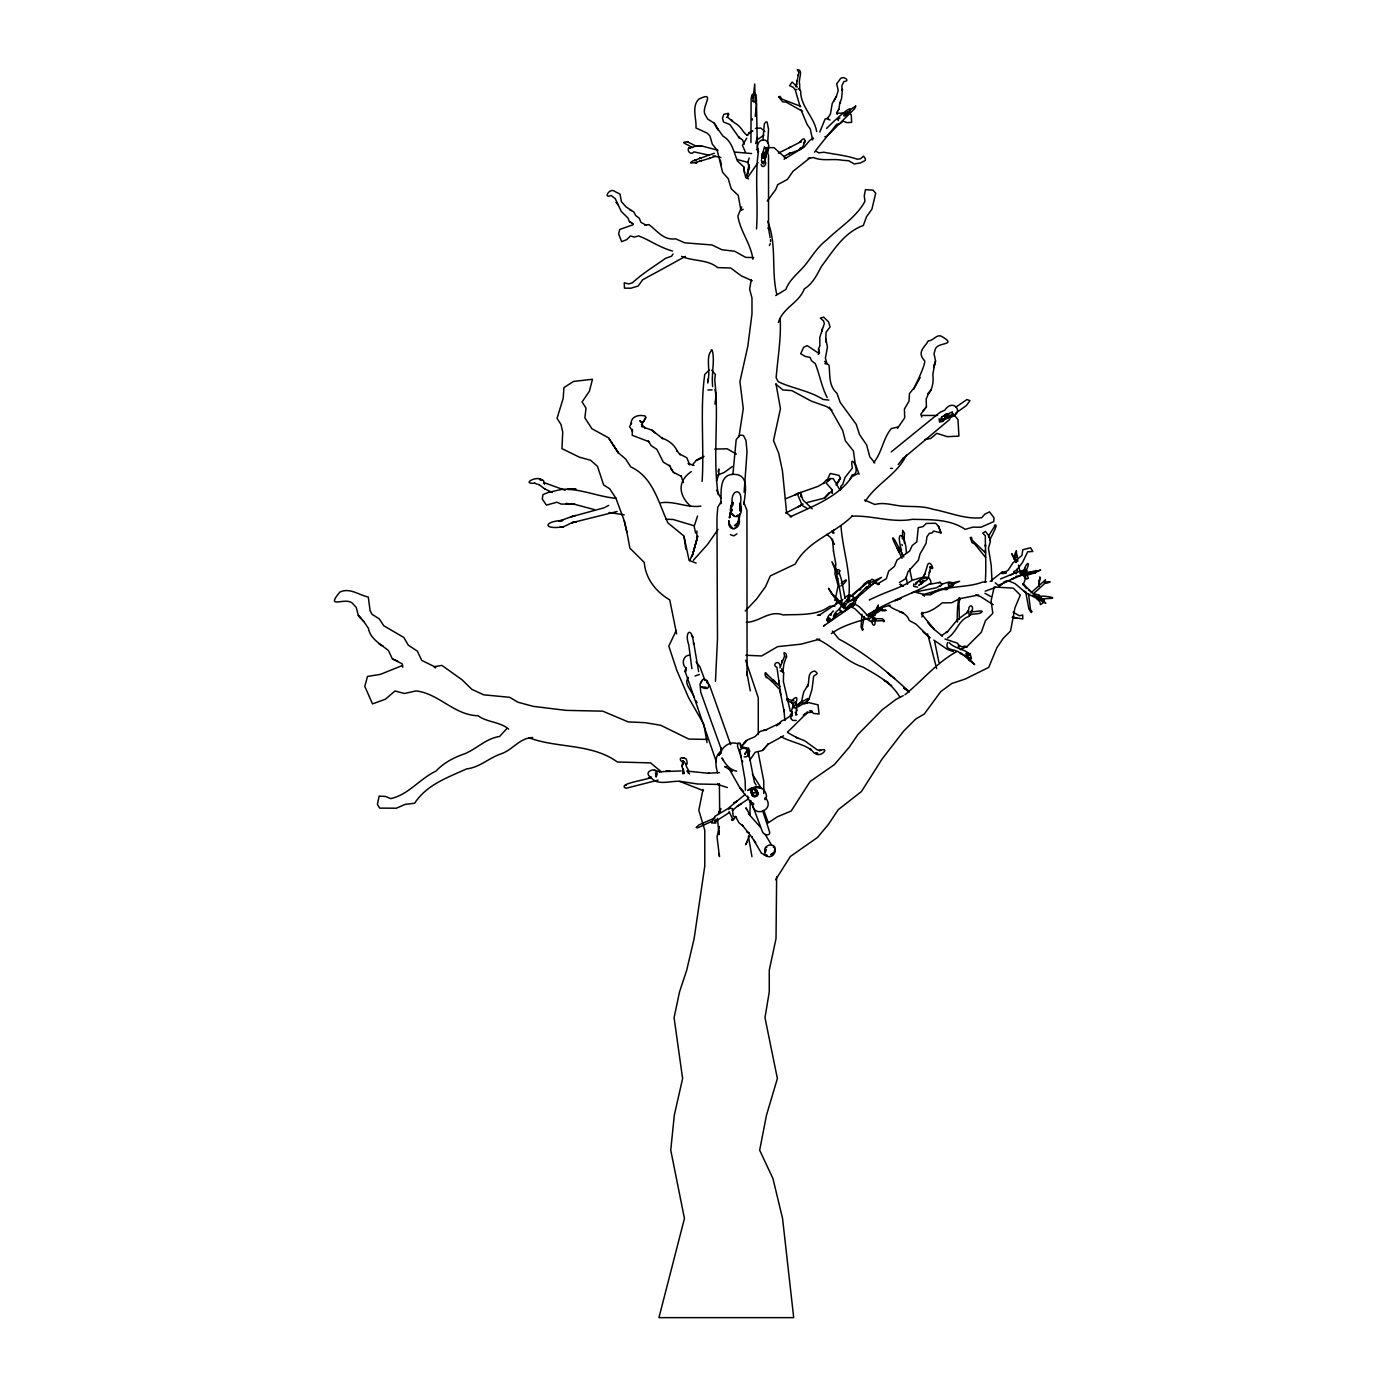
<?xml version="1.0" encoding="UTF-8"?>
<svg xmlns="http://www.w3.org/2000/svg" width="1387" height="1387" viewBox="0 0 1387 1387"><rect width="100%" height="100%" fill="white"/><g stroke="black" fill="none" stroke-linecap="round" stroke-linejoin="round"><path stroke-width="1.5" d="M907.531 584.152L906.058 577.044M1040.614 570.213L1035.361 571.704L1040.493 570.04M685.542 763.526C688.472 767.462 686.704 757.423 685.282 758.516C675.989 755.083 682.335 764.844 683.41 760.943M1028.478 593.619L1030.524 609.639L1032.049 611.615L1031.165 612.569L1028.842 608.91L1025.617 591.486M682.976 761.29L682.04 766.682L683.6 770.773L683.219 769.144L682.803 771.744L684.328 773.599L683.93 771.9M750.298 801.981L749.83 814.949M780.153 318.299C781.349 338.376 777.708 357.898 776.148 377.732L778.228 381.72C792.445 388.516 809.54 390.701 823.184 399.491L828.889 400.08M780.24 670.805L782.771 671.984L783.603 666.471C783.222 662.362 789.792 653.502 784.002 652.705L784.522 656.259L779.91 667.945M856.733 597.398L854.652 600.242L854.045 599.444M776.633 876.74L776.026 938.566L769.265 970.224L769.265 991.878L764.983 1017.711L777.379 1078.531L766.491 1115.183L759.66 1150.187L772.94 1178.517L782.563 1218.497L793.693 1317.65L658.946 1317.65L684.45 1218.497L670.753 1150.187L674.307 1115.183L682.612 1078.531L674.082 1017.711L679.526 991.878L686.704 970.224L694.141 938.566L704.787 866.077L704.787 830.241L698.823 810.251L703.001 789.428M796.571 710.924L796.606 709.832L795.895 715.137L795.635 712.797M833.327 610.887C833.812 610.696 832.009 612.17 830.501 614.545L831.316 613.505C826.929 614.805 825.369 624.791 830.05 620.596M1015.856 562.394C1013.203 552.511 1016.082 547.744 1017.815 561.354M847.682 112.26C846.07 115.433 847.44 110.717 848.809 112.746C843.088 112.971 849.988 113.994 846.018 113.04C843.608 115.867 848.359 115.138 846.816 112.486C843.851 115.606 849.295 113.37 847.89 113.526C845.966 116.109 845.446 111.497 847.977 112.347M902.4 538.919L902.677 530.319L904.515 533.232L904.081 537.792M1043.822 601.299C1034.286 594.746 1047.029 603.657 1043.371 599.288C1042.643 599.756 1043.648 598.803 1043.77 599.253M745.408 790.174L745.131 780.361L739.774 749.621L744.767 747.402L746.379 747.922L747.09 750.159L747.09 748.339L748.425 747.922L749.812 751.425L747.94 752.742M838.91 602.201L840.193 601.351L835.685 604.368C839.985 595.959 831.975 600.866 835.789 600.415M969.842 653.468C966.254 654.075 970.727 654.092 968.976 654.993M727.724 116.248L728.331 113.283L723.737 114.41L722.506 118.12L723.529 122.021L729.822 124.518L739.41 138.093L738.595 136.776M1016.012 556.846L1016.324 550.656L1016.792 556.828M642.961 422.359L645.753 417.608L645.354 416.135C639.39 414.245 630.756 416.221 631.12 423.798L631.588 422.862L629.629 426.572L632.472 431.305L632.299 429.311L632.247 435.31L648.821 441.655L648.284 440.945L651.144 445.643L656.849 449.371L663.333 462.131L669.904 466.084L669.314 465.269L673.319 472.239L681.52 476.452L680.913 475.602L683.427 482.537M949.436 415.129C947.321 423.018 940.871 413.291 948.621 413.933M753.176 97.87L753.297 96.917L752.864 100.783M957.498 622.069C956.857 615.603 957.463 605.72 958.746 598.404M707.821 381.13L708.133 378.963L707.803 383.107M958.001 608.512L958.036 607.523M958.937 602.183L960.22 598.595L959.249 597.624M847.7 113.491L847.18 112.555L847.786 113.335M869.025 619.122L868.331 616.678L873.515 613.609L875.214 615.221L873.845 613.869L873.966 611.026M958.954 602.114L959.319 619.001M948.881 415.649L947.945 417.747L952.123 414.037L952.453 411.87L945.327 415.008L945.102 417.522M1000.512 578.951L1017.573 571.929L1017.018 569.19M870.637 613.765L875.266 611.06L878.179 605.235M764.532 157.546L762.157 155.777L764.428 146.831L765.901 148.808L765.572 157.615L763.283 158.274L762.087 155.396L763.578 157.875L765.381 157.06L765.919 154.893L765.104 156.176M1013.689 573.316L1013.776 571.669L1016.654 570.057L1022.41 562.637L1027.646 551.818L1032.812 551.489L1030.541 547.744L1022.808 549.737L1021.976 555.389L1012.943 562.897L1008.02 570.386L1003.98 572.571L1004.795 573.403M740.277 502.77C746.518 523.055 723.771 519.379 732.631 502.025M968.802 611.372L968.802 612.465M985.238 582.349C986.538 568.098 985.117 545.316 985.359 535.885L982.794 533.163L985.446 531.394L988.792 535.815L990.457 541.329L988.446 548.264L991.202 565.307L992.017 581.292M762.347 154.477L761.671 158.759L763.578 154.789M792.324 714.149L792.22 715.935L791.63 710.335L793.156 705.792L793.936 707.994L793.208 704.145M923.118 580.581C925.493 580.581 919.737 585.903 921.384 583.199M744.125 492.333L747.021 451.659L745.946 440.373L743.397 435.414L739.86 435.154L736.185 439.662L732.891 474.527M756.522 228.924C758.308 203.334 754.788 176.617 758.412 151.599L758.221 152.501C753.245 135.493 774.189 135.77 767.358 152.743L767.41 147.438M923.811 580.303L922.927 582.609L923.326 581.014M731.244 508.162L731.642 510.52M767.67 142.861L768.537 129.303L767.115 122.073L765.728 121.952L764.289 123.963L762.937 140.208M796.606 710.421L796.866 706.815M1039.834 576.871L1038.828 586.545L1039.938 577.668M861.986 614.216L861.067 627.08L862.367 630.201L863.338 629.559L862.281 627.496L864.153 616.452M730.134 512.878L729.51 517.767L731.677 505.111M739.566 513.97C740.606 518.617 735.994 527.528 734.503 525.569L737.849 522.656L739.028 518.617C741.976 529.245 727.516 533.596 728.782 520.853L729.059 523.887L728.782 520.853M1039.227 581.188L1039.296 580.199M947.477 638.089C956.683 632.767 958.694 619.278 969.08 616.417L971.507 611.84C975.096 605.512 968.559 603.362 968.681 609.777L966.843 612.829L957.359 619.816L947.442 631.761L941.426 635.627M790.798 717.807L791.145 716.264M971.524 611.684L971.611 610.54M874.035 612.204L873.949 611.442M784.401 709.832L784.192 711.843L780.812 694.8M829.686 620.613C829.721 624.67 823.809 615.273 828.49 621.879C831.715 621.012 836.5 614.493 835.962 613.401M738.976 436.714L743.276 408.68L739.93 381.564L747.801 346.299L751.979 313.999L751.979 298.032L749.639 289.12L751.269 279.827M740.121 511.196L740.346 509.081L739.93 510.208M886.206 610.332C880.884 608.546 879.115 611.944 886.172 610.471M797.074 80.931L796.069 86.896M818.261 354.448L819.526 353.096L818.486 348.969L819.873 345.779L819.786 337.301L824.346 323.639L823.566 320.934L820.324 318.091L823.67 317.155L828.524 321.853L830.085 326.985L826.097 332.186L825.768 338.445L827.45 347.218L825.386 358.037L826.929 363.879L824.832 363.671M848.983 594.988C850.855 571.479 842.446 548.645 840.973 525.638M821.988 331.389L822.318 328.424M764.983 157.234C768.259 153.229 760.978 168.798 765.399 159.141L763.422 164.013L761.376 160.146M752.222 118.831L752.395 119.993M949.055 416.291C950.407 413.915 945.553 420.902 947.217 416.793M714.929 404.12L715.259 401.658M835.876 596.393L838.112 585.695L834.905 573.698L835.858 564.145L833.448 550.934M753.193 97.697L754.719 84.018L755.169 101.008L754.025 102.101L752.829 101.06M934.717 641.782L938.912 662.258M755.117 101.338L756.418 104.268L755.239 116.439M842.134 606.223L843.331 603.57L845.134 606.24L844.458 604.229L843.192 606.414L844.388 607.385L843.4 606.899L844.076 605.547L844.839 607.003L844.423 604.004L844.718 607.593L843.781 604.957L845.758 604.472L844.579 607.523L843.14 603.882L847.596 599.392L847.093 601.143L847.942 597.433M872.25 619.989L872.25 621.324L873.81 621.151M707.89 380.731C710.803 371.664 705.012 354.933 712.207 350.165C715.12 360.447 711.132 374.698 712.71 386.592M715.467 681.242L717.478 639.13L716.958 517.611L717.79 507.157L721.188 501.678L720.737 503.706C721.777 493.287 718.206 473.955 734.122 474.337C750.246 474.562 744.75 494.049 743.987 504.261L743.657 502.215L746.934 510.225L747.073 675.556M842.117 605.686L842.36 607.09L842.412 604.767L839.17 608.962L841.58 612.603L845.914 610.176L845.116 606.379M755.551 790.521C763.041 794.976 749.465 800.004 752.031 791.544M915.264 584.118L917.813 581.812M830.778 614.406L830.761 615.343L830.986 613.904M928.51 577.738C928.475 573.837 931.613 566.191 929.983 567.266M1021.421 573.577C1017.104 570.369 1024.057 574.825 1024.681 568.41M945.639 415.06L946.211 414.366M881.265 608.182C885.322 607.783 876.064 613.626 873.186 614.892M749.535 835.078L745.755 844.77L747.489 841.215M765.728 162.435C766.3 165.712 761.879 168.919 761.064 164.342M840.435 490.218L840.817 486.334L842.759 484.358L845.082 477.353L852.416 468.043C848.636 449.717 862.697 474.233 852.138 474.926L849.971 479.365M968.421 655.149L968.022 653.329M968.681 654.924L970.588 654.837L970.05 653.606M835.98 614.025L835.754 614.909M920.708 580.598C920.222 587.793 921.176 576.385 917.275 582.141M730.308 513.45L729.423 517.611L730.186 515.843M832.859 533.354L833.57 530.146M756.227 791.041C757.007 785.788 749.656 788.007 747.732 790.451L756.019 787.331L761.463 788.544L752.378 774.102M682.508 764.705L682.941 763.752L682.057 766.109M765.763 155.725L765.815 155.535M762.313 155.015C764.861 149.449 760.111 157.806 763.526 154.46M747.368 174.589L749.223 166.908L746.969 176.097L748.876 164.672L749.448 167.688L747.818 162.574L749.136 157.997M842.134 90.259L841.874 85.682L843.903 81.521C851.791 81.209 841.892 74.222 839.62 79.909L836.708 83.792L838.199 90.467L836.448 96.292L832.252 103.436L830.38 114.237L827.241 118.762L830.067 120.045M842.134 90.311L842.464 88.907L841.632 98.182L839.707 103.488L840.626 101.962M881.23 608.512C868.73 616.123 878.144 610.384 878.3 605.269M839.724 103.436L838.91 109.348L836.69 112.624L837.28 114.462M1022.774 572.38L1022.462 570.664L1025.652 570.265L1023.71 571.808L1023.45 570.75M836.569 484.34L836.309 485.329L840.401 478.238L839.014 475.377L830.241 473.452L827.259 480.023M733.012 502.701L732.579 505.492C728.955 488.467 744.438 486.334 740.155 504.92L739.982 503.498M731.157 509.358L731.59 507.729M718.102 471.684L718.83 469.031L718.83 474.562L716.507 481.064M843.4 605.547C843.851 611.424 843.244 603.64 842.776 604.333M920.205 377.489C902.573 408.957 925.701 367.798 924.696 360.863C916.356 351.865 924.661 347.704 928.198 340.925C933.52 340.942 936.936 333.296 942.085 336.625C957.515 345.883 937.959 341.618 935.341 349.073L934.006 353.754L935.566 360.915L933.711 367.486L935.514 361.019M934.647 364.157L932.844 374.473C935.15 393.232 922.06 398.936 930.833 390.302M928.544 393.631L926.169 398.971L926.429 406.859L920.777 414.21L921.783 416.967M921.922 616.903L923.083 612.846M715.345 401.294L716.108 395.486L714.964 389.47M778.835 96.986L782.615 101.823L786.134 102.101L802.536 111.359M869.562 583.112L870.689 585.349L881.508 577.356L869.666 582.991M749.015 753.8L748.495 751.997L754.372 782.112L756.14 785.059M819.804 132.008L825.109 119.022L828.351 118.138M994.548 526.401L988.428 536.18M718.223 814.394L720.651 808.76M872.423 619.174L872.943 618.221L876.376 619.521M751.078 793.139L752.049 791.214M960.48 652.583L974.645 664.633L966.375 655.791M731.417 505.509L730.672 508.648L731.833 505.891M1023.19 585.002L1025.184 579.333L1024.282 576.073L1026.779 579.055L1028.374 578.258L1026.571 574.079M922.008 578.882C925.354 574.305 926.447 568.15 927.712 564.596C930.244 559.013 936.242 573.299 929.619 566.954M752.257 792.029C750.228 800.819 763.665 795.462 755.239 790.087M752.569 792.827L752.343 795.375M697.54 516.051L694.159 526.314L695.598 533.076M1042.989 599.669C1040.059 599.097 1046.249 598.543 1048.971 598.473C1060.032 598.23 1043.509 595.404 1040.51 596.375L1038.898 595.647L1038.88 599.427M847.058 114.219L845.983 113.127L847.266 114.115M751.893 791.145L752.673 796.242L752.5 792.358M855.71 106.14L854.531 108.793L826.86 136.273L824.832 136.724M738.057 523.731L736.289 527.233M700.851 683.236C704.995 669.886 715.935 694.644 701.25 687.033L706.104 687.172M701.995 680.306L700.019 684.034L700.782 692.39L721.101 748.789L720.703 747.489L721.136 752.708M968.906 613.539L969.34 615.603L970.831 614.597C974.853 613.262 980.384 614.684 982.256 611.442C981.528 609.933 974.159 612.43 970.449 611.528M841.285 583.459C848.948 576.09 847.284 582.003 840.678 586.042M741.664 206.871L737.867 215.973C740.242 231.386 751.008 244.008 752.898 259.282M834.211 616.868C831.801 617.284 835.772 610.887 839.915 608.98M719.402 826.427L717.027 836.777L719.454 856.594L719.212 853.681M947.061 417.019L948.24 417.314L948.829 415.441M838.684 573.49L837.436 574.235M728.071 115.814L728.816 114.133M689.651 560.712L693.032 553.274L697.748 536.041L692.026 556.638L696.881 539.439L696.881 531.013M836.448 96.292L833.795 101.234M769.369 245.586L770.253 243.679M676.18 630.565L668.811 646.117L676.787 670.285L688.628 697.765L703.868 724.43L707.041 742.652M939.086 418.666L939.519 422.064L943.299 421.197M873.116 584.048L855.519 599.115M797.282 493.564L800.611 492.385L802.848 499.805L812.21 508.769M745.495 752.916L747.697 749.604L747.489 751.303M814.55 152.206C821.624 142.653 829.478 133.603 836.708 124.241L840.539 123.426L842.967 121.137L847.076 122.628L851.635 122.385L851.289 115.017L849.173 112.139M643.845 421.371L645.753 417.608M792.185 711.756L789.879 716.212L784.799 719.732M870.134 616.487L867.083 614.77L868.037 615.776C862.125 610.557 858.189 602.218 849.52 604.247M791.474 701.354C799.623 691.35 796.381 704.527 795.202 702.672M800.368 142.272L801.183 141.647L778.367 153.211M778.384 322.564C782.684 307.775 798.999 303.06 804.321 288.86C812.973 283.607 816.943 274.661 821.572 266.217C833.604 250.406 843.868 232.583 863.338 225.44L866.511 216.719L871.886 209.246L875.717 193.226L872.978 190.123L865.471 189.638L864.257 195.792L864.933 201.34C856.403 217.239 839.898 227.087 826.999 239.691C818.105 246.245 812.418 255.832 805.743 264.31C799.016 272.84 789.914 278.752 785.84 289.467L775.697 295.552M906.387 455.057C897.493 474.337 876.289 483.716 865.315 501.296M720.633 809.176L718.899 812.227L720.581 808.569L719.697 812.175L719.368 783.568M921.488 583.459L918.853 585.297L919.72 584.551M699.377 674.463L695.043 676.006M747.108 135.18L751.494 131.522L750.419 132.424M756.574 139.307L757.475 137.053L755.638 143.572M844.77 113.977C846.555 116.577 844.77 114.878 844.995 113.717M1037.979 571.375L1024.074 575.969M913.704 583.944L913.652 586.389L917.657 587.117M828.195 480.769L830.258 479.33L826.028 480.214L823.341 483.63L823.965 482.867L818.122 486.352L799.484 492.905M752.222 791.665L752.343 795.444C756.661 799.38 760.423 791.318 755.013 790.781M757.943 162.712L747.489 177.727M731.937 504.972L730.897 507.07L732.024 504.972M775.628 879.757L790.33 856.507L817.515 837.453L828.316 824.537L838.268 809.661L861.379 791.613L882.219 758.845L903.613 731.157L915.732 719.021L924.279 714.028L940.767 691.593L951.829 683.479L965.387 678.971L988.758 667.372L996.837 647.798L1003.2 638.367L1010.534 631.033L1014.937 607.801L1020.312 595.11L1013.308 588.123L994.184 587.048L991.081 600.866L992.815 613.314L985.481 620.648L981.302 632.264L967.485 646.082L960.272 649.792M762.33 157.286L761.636 158.69L763.561 151.946M844.128 114.202L843.799 115.953L845.515 115.728M787.435 732.076C794.439 725.678 801.045 718.397 808.049 712.225L803.264 715.259L807.338 712.519L806.436 712.554L811.048 712.363M872.024 615.343L870.134 616.435M731.278 512.514L731.851 509.497M873.81 610.921L873.203 615.759M692.39 464.818L696.361 460.363L704.024 456.323M747.194 750.87C749.864 749.986 748.234 750.367 746.622 750.939M1026.033 570.716C1031.078 560.816 1026.64 562.186 1024.768 568.375M941.981 416.655L940.819 420.296L943.16 420.486L945.553 418.597L944.478 419.672C936.416 419.307 949.211 419.498 946.662 417.903M731.036 511.647L732.007 510.208M835.928 599.461L831.333 593.341L835.442 596.878M842.498 606.674L844.579 606.292L844.146 608.806M766.335 849.694L765.087 853.057C761.688 842.776 779.338 841.978 774.327 852.485L774.778 849.832C776.009 854.773 769.785 858.865 765.815 855.536L766.664 855.952L763.804 854.652L765.035 855.016M673.076 253.977L671.516 256.231L665.621 258.277C654.508 266.235 642.58 273.308 632.541 282.757L628.796 283.936L624.254 282.827L624.462 288.167L631.016 288.201L638.176 285.999L642.58 279.879L649.012 276.273C661.235 269.789 673.388 262.923 685.421 256.387M718.033 529.47L707.543 544.467L693.344 560.296M726.493 117.34C726.719 115.468 731.053 120.877 735.249 123.27C741.854 126.98 743.397 133.811 747.732 135.423M748.373 752.326C746.691 755.828 748.945 756.782 744.143 756.955M968.317 655.444L967.12 655.444M904.168 537.272L904.393 543.097M658.062 780.118L626.022 788.284C616.435 783.932 645.562 780.083 649.948 777.83L648.405 778.246L649.948 777.83M746.709 138.18L742.444 145.358L745.426 152.206M848.549 113.717C857.565 97.992 828.993 125.957 826.531 128.454M837.644 110.977L838.91 109.348M756.765 795.739L757.631 793.641C757.562 798.513 749.569 795.635 752.378 791.96M435.154 668.014L435.726 667.286L421.717 660.368L417.331 651.092L408.315 645.198L403.808 637.465L383.783 625.762L379.327 618.949L372.011 614.268L370.069 610.523L368.301 597.069C358.973 595.075 349.628 587.342 339.902 592.058C324.818 610.02 344.982 596.739 352.333 603.154L356.234 607.402L358.297 615.499L363.758 621.48L358.401 615.585L360.915 618.342M925.042 574.062L924.037 575.31M855.883 600.172L858.085 596.601M898.221 464.489L903.318 458.109L902.452 459.01L949.558 419.567L950.511 417.262C965.595 412.945 952.904 397.566 944.859 410.171L939.953 412.355L891.234 451.919M749.726 760.249L755.204 752.274L762.521 750.488L768.398 743.848L763.075 749.812M844.544 604.524C840.366 608.321 846.642 605.373 844.388 605.2M767.288 200.994L775.801 189.464L777.674 184.679L787.417 179.426L793 171.312L809.748 158.049M873.602 462.669C881.889 452.838 882.947 438.725 891.269 428.583L897.458 427.092M856.264 596.982L866.996 586.649L865.471 588.157M691.35 471.58C676.769 481.497 678.867 495.8 690.726 506.29M744.611 742.738L740.571 747.489L747.108 740.034L754.805 736.826L760.336 731.348L766.612 729.753L763.214 730.377M941.374 417.279L941.444 420.313L945.553 418.597M923.118 410.621L926.429 406.859M732.215 504.244L733.186 503.169M948.067 414.453L945.258 414.921L945.258 417.366M745.478 794.196L727.811 808.673L715.085 816.232L711.514 822.959L715.865 823.08L715.276 819.804L715.051 821.815M755.395 792.723C755.898 787.695 758.55 793.919 756.088 795.618C753.418 797.144 749.951 790.278 753.748 793.277M721.136 752.95L718.917 755.378C721.569 747.87 728.73 740.762 737.295 743.605M859.784 590.099L860.824 589.146M741.456 803.819L737.329 806.194L747.922 799.241M745.235 611.026L756.556 599.045L765.555 586.632L770.305 575.9L795.167 564.128C807.633 540.583 834.437 533.908 852.364 515.929M794.491 702.533L793.503 703.278M913.426 388.672L909.456 393.596L909.005 401.259L904.428 408.974L904.688 417.834L897.424 428.41M869.458 618.983L871.747 616.955M1049.907 582.037C1043.232 585.106 1043.249 581.378 1049.89 581.742M855.19 598.092L856.039 597.225M864.049 584.673L864.812 583.892L852.242 595.907M904.983 694.731C922.338 680.549 936.901 662.449 956.666 651.647M865.349 588.279C871.729 586.632 867.621 579.922 869.51 583.372C872.614 577.98 865.263 581.725 862.766 585.903M819.301 750.766C831.16 745.894 820.809 758.533 815.296 753.366L817.706 753.245L814.464 753.314L810.043 748.477L811.291 750.038C803.905 744.125 790.711 742.062 780.846 736.618M835.39 615.343L836.794 614.008L835.754 614.51M873.047 615.984L872.024 616.92M737.815 805.899L732.267 810.58M834.402 616.782L841.701 610.956M755.672 792.74C756.869 787.573 757.025 791.266 756.817 792.168M736.93 533.856L733.688 535.885L730.394 534.567M873.463 583.719L874.677 580.668L872.024 579.194L852.71 594.277M721.673 750.8C713.82 755.655 715.623 765.381 717.53 772.888M506.862 728.556L499.615 736.462C486.109 738.491 477.301 748.321 465.286 753.557C454.537 757.163 443.857 762.59 436.09 771.016C419.637 778.8 408.471 794.768 390.701 798.617L385.482 796.433L379.119 796.138L377.403 804.356L379.657 808.118L396.37 808.205L405.229 804.373L414.644 803.246C426.676 784.713 447.255 777.726 466.552 768.901C479.867 767.427 489.108 757.787 501.244 753.782C512.809 749.864 519.536 737.884 532.729 737.52M874.469 613.071L880.398 607.991L890.038 605.252M831.316 491.414L824.467 498.089L807.251 502.475M831.368 633.616C841.822 625.901 855.103 622.278 867.603 618.446M763.89 135.042L758.256 139.22M855.71 599.583C857.079 599.444 853.629 601.663 854.825 599.669M849.191 110.457L855.658 106.071M795.323 702.082C797.265 708.549 794.37 704.96 800.594 702.776C802.102 701.146 808.378 698.649 807.685 698.528C813.059 698.719 796.641 707.353 798.166 706.902M728.626 809.21L730.065 808.396M947.72 642.493C943.628 651.699 956.805 648.076 960.497 653.797C965.248 655.514 967.693 656.467 971.403 658.842C970.831 649.133 956.007 650.191 949.228 642.684M958.885 618.689L957.463 619.764L958.972 618.619M763.353 152.293L762.122 154.703L763.665 156.436M824.485 625.346L823.445 626.109L852.849 605.772L852.086 606.31C860.963 602.599 850.838 589.735 844.978 597.918M899.504 582.436L905.902 578.552L907.982 571.773L918.367 560.279L920.084 553.829L926.048 543.496L926.932 536.804L929.342 533.302L932.255 532.903L933.538 531.048L941.045 532.885L938.479 526.228L941.045 532.885M945.847 414.644L943.039 416.152L945.414 416.273M732.405 466.535L724.239 472.43L716.94 475.412M868.21 614.458C889.691 600.554 915.212 593.22 931.058 582.939C929.914 572.294 918.506 579.229 912.143 580.182C902.816 587.169 888.356 590.983 876.515 596.618L869.285 599.86L870.152 599.617M796.155 705.289L797.785 704.683M1002.107 572.033L990.249 581.413M947.425 418.128L948.743 417.175M955.522 413.309L966.271 405.628L969.998 400.67L966.982 399.525L955.73 407.189M712.606 820.983L697.453 827.935L696.153 827.45L698.979 824.884L714.946 817.879M999.177 586.389L1004.986 582.055L1010.135 580.581M842.915 599.427L839.655 601.698M950.927 416.585L953.944 414.453M835.685 604.368L819.076 615.291L820.254 614.892L817.342 615.169M828.091 618.151C827.658 615.932 833.24 621.151 829.877 620.648M783.551 735.803L767.826 744.472M765.832 847.734L766.786 847.353M866.598 615.256L870.689 613.713M712.12 389.868L707.907 389.955M767.739 823.098L777.587 816.683L791.127 811.048L810.112 781.522L834.385 764.601L849.191 747.264L857.912 734.538L882.236 709.78L896.071 699.36L903.214 695.667M745.651 752.552L744.819 754.372L745.565 753.592M848.393 596.791L849.763 596.289M853.23 604.038L845.879 609.985L845.342 607.09M743.172 209.264L740.935 210.529L738.231 195.359L731.226 188.771L728.227 178.646L722.61 172.317L717.166 150.177L712.311 144.144L709.884 135.839L707.179 133.135L695.962 127.968C696.742 118.693 691.263 106.834 698.771 99.136C716.576 90.398 701.128 106.678 704.943 114.254L707.717 119.091L714.236 123.148L718.119 129.927L714.288 123.27M839.95 118.034L837.661 119.438L838.407 120.617M813.545 138.145L809.713 140.451L804.044 147.178L784.088 159.193M763.457 152.379L762.209 153.992L763.491 152.501M801.79 504.868L785.701 513.103M1034.165 593.047L1044.064 584.135L1045.434 580.043M778.835 96.969L779.927 96.327L782.008 99.136L800.646 106.314M736.844 515.635L737.988 514.958M803.142 504.053L798.236 506.844L802.414 504.487M783.707 156.679L790.555 152.657L788.631 153.905L798.912 150.004L800.767 147.715L798.912 150.004C804.807 148.617 807.754 132.216 800.004 141.942M948.985 585.851L959.648 581.292L948.188 583.771L948.829 585.886M633.165 224.711L619.694 229.479L618.637 233.918L621.653 241.719L626.716 239.622L630.496 235.946L634.171 237.09L638.713 235.929C650.243 240.402 660.316 247.822 672.591 251.03M748.096 752.552L747.42 752.846M790.902 146.727L789.116 147.681M755.412 128.402L760.787 128.037L764.861 131.557M858.501 473.21L851.982 476.677C837.887 497.534 812.106 506.376 790.157 516.918M1017.573 571.929C1038.135 565.896 1019.844 577.027 1011.418 579.125L1014.382 577.998L998.276 585.401L995.259 582.835M804.564 703.955L807.598 702.394L818.001 704.804L819.093 713.993L813.666 713.473L809.817 710.577L812.175 711.167M819.613 750.471L820.601 750.332L817.255 749.882L804.633 740.727L795.999 737.364L797.82 737.884M714.322 153.246L693.032 160.857C681.416 167.584 715.952 156.176 709.121 158.499L715.432 156.28M1001.865 573.542L1003.807 573.507M649.757 777.882L651.023 777.223M1007.621 580.598L1003.928 581.864M874.434 620.977L883.346 620.683L883.779 621.775L884.438 620.735L882.548 618.827L875.266 618.602L872.18 615.655L876.272 619.66M798.773 703.85L799.866 703.296M729.025 812.782L714.652 821.971M703.469 456.895L696.361 460.363L703.174 457.017M401.831 665.725L380.471 674.342L367.486 676.44L364.798 686.392L372.514 703.902L385.43 699.204L395.018 690.969L404.432 693.5L415.996 690.917C439.194 693.604 453.896 715.085 478.047 715.744C487.357 722.575 499.944 721.621 508.682 729.111M797.005 705.012L796.571 706.052M911.935 592.665L936.537 587.759L942.033 584.568L940.126 582.297L929.342 584.395M854.652 600.623L854.617 599.323L853.473 600.692L853.889 599.409M608.789 505.371L603.952 507.85L570.421 517.004L575.518 515.479M797.906 493.599L794.751 494.968L798.756 493.339L785.493 498.817M795.913 708.653L794.144 706.555M850.11 601.403L856.733 597.364M946.471 414.106L945.327 415.008L946.558 414.973M700.279 158.031L699.273 158.43L701.285 157.754M688.507 677.428C683.219 683.08 691.263 689.98 694.315 697.314M1010.291 575.05L1012.718 574.097M941.582 584.256L949.072 581.985L953.354 582.921L953.753 584.256L952.817 586.025L922.598 594.763M968.247 653.45L965.907 653.364L966.496 654.907M796.277 720.442L792.757 720.46L790.971 718.587M785.493 719.385L781.592 720.963L776.443 725.782L780.621 722.818L765.78 729.909M938.791 582.783L940.109 582.297M939.571 586.285L940.871 585.817M733.81 528.707L735.093 528.256M572.97 516.12L558.753 521.304L562.758 520.454C543.635 521.113 542.23 530.163 563.781 526.731L560.036 527.129C566.087 527.285 570.334 521.859 576.455 521.685L571.635 522.795L617.076 511.491M1017.295 576.229C1023.225 575.432 1044.55 569.346 1023.45 572.883M1030.385 572.19L1035.933 570.542L1037.979 571.357M946.471 587.741C949.852 586.805 947.46 590.463 945.397 589.666M1024.906 573.542L1021.612 574.253M995.814 587.342L985.203 591.191M699.759 160.996L701.649 160.511L700.73 160.736M855.276 599.479L855.224 600.918L845.238 608.425M978.667 594.988L959.041 598.82L951.863 602.721L942.085 602.894C937.196 607.333 926.984 614.164 921.748 612.482M819.752 639.112L801.183 644.157L777.622 646.654L761.671 655.947L745.894 655.253M1028.495 574.669L1029.535 574.409M934.89 591.261L938.028 590.481M1019.965 573.733L1021.075 573.472M714.721 449.076L727.239 448.816L736.358 454.121M827.519 618.533L829.253 619.261M1031.581 573.559L1032.5 573.524M756.435 149.657L757.371 149.293L756.4 98.893L756.106 94.905L754.459 92.929L751.962 94.905L751.113 98.91L750.939 142.566M915.923 582.592L917.344 582.297L915.472 584.742M938.427 589.319L941.079 589.354M644.972 225.318L648.873 224.555C657.178 230.745 663.662 240.644 675.504 238.789L684.745 242.829L711.964 244.962L721.951 249.747L734.677 251.238L745.721 257.393L753.73 257.566M924.748 439.558L930.625 438.483L936.797 433.316L947.286 436.68L958.92 436.107L958.001 419.585L953.129 413.759M1015.717 576.489L1016.636 576.333M433.94 666.748L441.916 665.396L462.096 679.838L471.944 689.408L483.682 694.818L509.809 697.332L517.802 702.186L533.371 706.382L566.087 710.369L602.756 711.167L628.207 721.899L645.094 722.679L660.697 725.28L688.819 739.08L707.63 739.41M753.973 792.636C751.893 793.849 749.396 790.885 751.598 788.388C758.238 784.262 766.109 788.978 766.526 796.623L765.087 799.64L765.225 797.508C776.391 809.939 752.274 819.474 752.274 802.553L753.852 804.009L750.506 802.709L746.899 795.982L748.876 797.698M1024.473 576.836L1025.617 576.68L1024.508 576.385M689.443 655.184C683.115 655.201 681.225 664.13 685.837 667.997L685.351 672.001L716.368 761.862M730.637 808.24L732.509 808.69L733.099 815.937L735.023 817.238L733.238 820.168L731.504 820.133L733.255 818.399L732.683 819.214L729.094 811.482M808.153 158.257L813.51 157.563C822.855 161.499 832.998 158.309 842.585 160.303L848.705 160.719L854.132 163.943L860.321 162.972L865.297 160.476L865.401 158.794L863.633 156.124L860.564 158.742L857.322 159.21C846.486 155.483 834.991 154.373 823.843 152.241L818.677 152.847L816.718 151.634M535.001 483.213C520.801 484.375 536.162 475.412 541.849 479.798L539.508 479.434L543.444 480.405L544.536 484.115L543.999 482.607L565.185 490.287M851.566 516.207C871.816 515.097 891.962 523.211 912.525 519.31C930.816 519.813 949.419 518.825 965.248 529.366L972.859 527.129L981.06 527.216L993.751 521.581L993.994 517.819L989.503 511.855L984.787 514.213L981.684 517.698C965.335 519.605 949.211 512.288 932.948 509.272C923.465 506.047 913.409 506.758 903.63 506.203C893.869 505.718 884.854 501.834 874.85 504.487L864.5 500.013M711.202 350.044L711.791 350.044M793.121 703.4L791.682 702.359M843.279 113.162L837.107 113.179M937.595 415.459L921.87 415.459M719.437 772.594L708.098 773.218L709.225 773.374L686.704 771.051M986.504 581.864L982.585 582.089C965.768 588.504 946.194 584.638 930.434 594.832L922.702 594.815M767.028 855.155L761.584 853.438L751.667 836.69L752.326 837.765L742.045 824.884L743.172 826.184L738.994 822.751L735.405 816.354L736.566 817.723M1032.726 573.49L1035.552 572.97L1032.674 572.692M681.104 770.929L659.189 771.779L660.108 771.692L654.439 770.426M709.225 370L704.735 374.49C699.863 409.408 704.284 445.92 702.151 481.428M943.645 589.354L944.842 589.423M834.974 606.102L829.651 606.275C816.648 616.157 798.583 614.181 783.048 614.926C769.456 609.725 759.088 622.33 746.31 622.243M751.615 153.541L734.781 152.085M700.816 506.099C687.154 508.162 674.689 500.742 660.958 502.77M941.964 589.284L943.472 589.302M799.744 90.19L799.658 84.191C797.906 79.961 803.905 69.333 797.282 69.766L798.86 72.263L797.074 80.949M766.335 147.646L773.981 147.646L785.84 158.205M665.968 519.189L673.198 519.501L693.396 525.552M736.757 159.401L748.269 162.47M682.907 757.909L684.467 758.134L682.941 758.048M572.658 504.088L561.198 504.088L556.915 502.215L546.426 505.111L542.282 499.025L542.941 494.604L548.472 492.385L562.22 489.282L575.986 489.022L567.56 489.368C583.944 489.958 599.635 496.91 616.296 498.349M753.574 793.468C748.113 789.342 754.251 797.646 752.135 794.612M855.779 599.565L855.19 597.624L854.288 598.543M574.755 504.209L566.017 503.533L574.322 504.244L594.538 509.653M890.541 468.303L892.43 468.459M727.377 787.573L717.27 784.279L718.466 784.435L697.592 784.002L682.144 781.644C671.897 779.633 657.299 787.14 650.468 776.772L650.694 777.257C640.95 770.704 661.755 764.878 656.138 777.015L655.462 772.802M1041.689 599.825L1043.076 602.842L1040.406 604.663L1039.834 601.49L1036.626 598.317L1026.467 593.168L1015.076 583.632L1008.626 580.858M624.219 514.82L609.084 512.479M720.911 157.529L713.039 155.864M849.78 595.335L852.103 595.63M794.023 700.92C786.568 698.441 783.551 700.036 791.821 702.533M947.806 413.898L946.437 414.002L948.257 414.089M1016.602 618.151L1012.389 617.18L1022.756 618.949L1022.722 615.013L1019.358 615.776L1013.047 612.135M1012.389 617.18L1015.145 617.614M1022.965 583.754L1033.038 593.445L1038.568 594.954L1042.903 599.479L1042.174 598.681M1045.642 603.31C1040.909 599.877 1022.947 590.273 1040.475 597.866M1031.269 573.594L1030.09 573.559M717.963 150.247L701.631 145.93L696.066 146.068L688.507 148.444L690.501 147.542C685.091 148.34 690.414 156.54 693.985 151.842L708.74 155.153M1011.921 553.794L1016.792 561.908M1006.164 572.883L1002.229 572.12L1006.112 572.866M725.141 766.838L726.632 767.132M537.324 484.184L534.463 483.196M1045.33 579.957L1030.974 592.89M551.887 492.264L544.38 488.761M796.866 89.652L795.947 89.427M696.499 146.328L687.154 141.682L688.073 141.855C678.139 141.959 687.675 143.936 691.246 147.195M879.167 584.031L873.377 582.609L879.046 584.048M682.404 757.787L683.964 758.169M736.705 771.137C729.701 770.028 725.21 763.752 721.951 757.995L723.511 760.267M529.106 737.849C558.215 748.564 591.174 743.155 617.406 762L650.555 762.885L661.356 771.831M916.512 592.492L923.569 594.329L924.349 596.202M875.006 582.939L878.873 583.944M946.593 587.724L945.327 587.672M681.537 256.387C693.361 261.554 707.266 259.092 717.703 267.604L730.706 268.003L741.317 275.892L752.257 280.746M990.717 596.549L984.961 593.289M754.909 790.313L755.984 790.625M683.912 761.515L682.785 760.804M828.074 617.926L829.738 619.486M948.257 413.967L943.767 415.719L946.801 415.476M975.737 594.971L980.436 596.531L993.092 604.663M953.476 651.613L947.425 649.428L933.815 640.1M870.967 621.151L872.094 622.312L862.714 616.435L854.981 608.806L848.515 605.495M871.365 616.868C878.526 622.191 873.394 629.334 871.92 622.122M539.456 484.895L538.52 484.34L544.883 488.987M732.371 771.501L724.777 766.508M696.153 563.087L689.096 560.4L683.93 536.041L667.962 522.934C658.496 503.117 653.381 477.353 630.773 466.899L625.606 458.976L618.29 452.786L608.564 437.841L591.92 428.739L584.881 417.886L586.007 408.09L582.072 401.953L589.354 391.307L592.474 379.258L573.49 381.442L563.937 387.597L563.174 398.416L557.054 418.302L560.955 424.422L562.723 431.964L561.978 448.66L579.454 457.207L590.585 460.241L597.485 466.327L603.64 484.965L609.691 488.744L615.897 498.193L624.271 520.818L626.82 531.776L624.271 520.818M679.613 781.366L703.504 790.694M816.943 638.974C833.448 646.238 845.429 661.512 863.078 667.147C877.191 675.226 891.685 682.768 900.007 697.349M551.263 492.09L552.286 492.506M989.607 540.583L991.636 536.162C993.716 532.192 998.692 522.639 994.358 525.396M392.504 658.946L397.93 661.287M748.599 178.958L745.825 177.761L744.542 172.699M633.356 223.914L629.438 221.66L627.93 217.967L621.324 211.517L615.273 198.705L611.147 195.463C602.53 199.208 609.795 186.898 615.065 191.597L620.006 194.111L621.428 201.722L626.074 206.888L633.928 212.107L635.697 215.557L639.234 218.175L640.95 222.319L646.446 225.405M734.347 515.773L732.128 514.352M807.321 508.44L802.275 505.579L797.282 493.599M691.766 147.317L692.546 147.542M693.968 465.391L688.125 463.449L689.772 464.905L686.808 457.745L679.578 453.982L680.133 454.797L676.648 450.238L677.151 451.087C674.619 444.759 668.361 440.338 662.119 438.101L662.882 438.76L651.907 430.23L644.296 427.456L645.146 428.08L641.453 424.335L642.216 427.04L642.493 422.671L639.996 420.937L642.493 422.671L641.054 422.081M967.328 647.035L964.676 646.099L962.162 646.983L958.452 645.007L958.469 647.4M818.885 353.373L807.251 345.64L803.732 347.218L800.68 353.702L805.24 356.442L809.991 357.343L811.62 360.776L815.261 363.619C819.717 374.733 821.52 386.696 827.207 397.549M629.507 221.695L631.622 222.718M753.887 796.155C750.558 796.433 761.29 795.653 756.522 791.526M731.226 770.999L729.059 768.762L740.034 788.059L743.692 791.509M755.499 790.417L757.995 793.572L755.586 790.971M771.38 680.878L772.143 681.606L766.3 676.665L766.89 677.74C763.838 676.128 765.087 669.089 766.838 674.845M888.183 682.387L884.299 680.323L891.668 685.646M673.319 472.239L674.411 472.828M1013.932 572.346L1016.515 573.733M779.962 686.426L776.46 683.358M741.958 790.607L740.034 788.059L745.53 795.514M363.689 621.376L368.387 628.294C370.312 639.078 380.888 644.227 388.499 650.607L392.365 658.894L402.351 663.94L402.715 667.234M738.82 137.14L742.617 139.983L744.178 144.335M378.876 643.759L383.245 646.238M944.98 638.991L957.654 643.239L959.544 646.845M706.607 680.93L707.543 681.485L704.111 679.439M629.577 209.645L631.276 210.668M903.024 586.112L899.92 584.152L902.902 586.025M732.509 528.516L728.99 523.159M888.582 605.235C895.1 611.702 905.971 610.748 909.317 620.544L915.94 624.098L930.001 637.812L922.962 631.761M831.957 410.188L826.739 406.616L811.239 401.103L791.873 390.614L782.892 389.99L776.026 384.268M909.178 691.732L903.804 688.039L909.213 691.766C887.697 671.897 864.673 652.705 838.91 639.078L832.373 631.068M985.62 552.962L972.304 540.289L971.42 537.376L970.276 537.462L971.958 542.577L974.818 544.155L985.637 557.505M890.853 675.885L887.437 672.574L894.563 678.503M828.524 588.261L832.807 594.884L828.837 589.094M762.365 163.215L764.722 162.296L765.035 158.361M739.982 744.819L745.374 748.755M1028.443 589.822L1029.934 590.931M764.93 152.639L766.075 155.5L765.017 152.119M773.235 846.937L774.206 847.682M1023.467 590.897L1026.467 593.168M796.398 737.485L787.885 732.717M786.394 512.809L791.492 516.814M1043.613 601.126L1045.746 603.154M842.03 582.696C840.817 575.622 837.817 571.86 840.141 571.028C835.269 564.7 837.245 581.309 837.748 578.154L842.238 604.004L836.552 598.109M831.819 531.082L834.09 532.92M795.219 712.311L797.092 714.738M824.537 361.418L829.01 365.284C830.206 375.131 828.507 385.846 836.898 393.214L840.21 402.421L856.212 424.318L859.507 434.495L866.667 445.019L869.77 456.722L874.781 462.929M732.076 513.727L733.116 514.646M688.021 772.524L689.599 773.911M969.028 660.281L969.53 660.715M765.347 152.951L765.572 153.472M826.808 534.307L830.622 537.567L834.523 544.415M707.283 682.733L706.607 682.127L709.468 685.039L730.724 744.68M775.957 682.733L776.581 683.531L766.716 673.995M798.357 88.508L800.698 90.814C800.212 106.21 814.186 116.837 816.683 131.557M764.861 152.899L765.884 155.136L765.052 153.021M835.928 597.398L837.176 598.855M836.448 600.016L841.528 605.686M938.479 526.262L935.636 523.263L926.291 523.419L923.014 526.627L918.246 527.649L916.807 541.884L912.195 545.542L909.629 551.072L896.938 560.157L894.39 566.451L888.703 571.097L886.345 578.691L877.399 583.927L878.11 584.846M837.852 571.981L831.905 561.787L837.054 574.183M853.872 598.317L853.161 597.502L854.028 598.23L843.469 605.339M711.739 370.19L715.345 374.455L714.721 380.09C719.281 417.695 712.433 456.843 718.223 494.622M760.128 826.929L748.425 813.684L749.812 814.585L745.894 807.789L746.709 809.436M771.987 681.468L779.251 689.044M942.466 636.252L934.197 629.386L921.332 613.713M1022.999 583.962L1026.449 588.608M618.238 204.981L616.088 202.329L617.111 203.594M930.4 593.012L931.197 594.069M828.871 618.55L829.53 619.556M920.985 581.812C914.276 578.327 937.456 575.397 922.078 582.419L923.343 580.65M780.118 666.072C779.286 658.6 770.877 664.858 776.945 667.338L780.777 694.644L779.754 689.599M753.939 840.071L755.724 842.568M1016.012 562.515L1011.712 553.933M670.667 468.407L672.764 471.372M608.685 438.136L618.463 453.029L613.453 445.348M765.173 834.385L771.363 844.787M716.576 490.183L720.98 498.332M902.365 545.438L901.845 544.484M1013.81 558.372L1014.261 559.29M716.16 126.494L722.939 136.099C732.249 141.249 733.775 152.414 737.537 161.065L743.796 166.908L744.559 172.838L743.813 167.064M696.118 661.807L699.898 666.766L704.977 680.428M783.586 672.955L783.378 681.346L790.347 711.427M782.164 670.233L783.655 673.094L781.696 668.759M686.01 764.064C685.299 767.08 690.154 770.201 688.333 773.062M1038.308 599.6L1038.95 600.883M829.478 407.223L842.655 430.386L845.376 440.823L853.421 450.948L855.138 463.258L859.021 474.198M682.647 760.926L684.779 762.763L683.41 761.515M696.187 700.886L697.02 702.689M903.804 556.985L894.65 539.768C887.42 530.423 902.365 558.302 902.087 558.372M800.871 109.504L807.113 124.466L810.268 128.991L812.643 139.966M797.369 87.034L792.168 82.058L789.584 85.647L793.243 87.277L795.306 90.068L800.16 106.816M764.93 155.743L764.861 155.431M767.219 151.842L768.502 155.396L768.554 229.08L768.415 227.589L770.114 237.593M761.948 162.626L761.463 161.169M927.608 633.824L936.641 668.569M698.632 671.62L693.708 642.857L693.639 644.157C692.165 625.433 684.034 631.484 688.715 644.678L691.922 668.707M742.184 748.356L740.138 743.189L737.988 743.085L737.485 746.206L741.299 757.527M731.313 513.173L730.516 509.497L730.741 511.075M739.86 505.076L740.71 510.416L739.964 507.157M745.617 660.212L758.273 697.765L758.273 734.555M762.659 810.719L769.022 830.206C772.143 836.656 763.578 836.032 762.191 831.125L750.696 800.368M763.769 810.251L768.086 822.248M757.822 148.634L758.429 151.651M818.469 348.917L819.162 351.084M748.425 754.58L749.431 757.597M767.704 221.348C777.084 244.649 771.016 270.569 776.807 294.46M843.175 605.096L843.365 605.772M742.357 760.7L742.686 761.792M1019.809 570.976L1018.439 564.994M848.272 602.426L847.977 599.08L849.902 596.15L849.243 599.86M845.064 598.473L842.412 584.239M909.595 568.913L911.796 579.281M796.554 83.515L796.832 84.486M751.945 856.663L748.408 836.188M791.37 702.463L794.214 705.983L793.329 703.989M720.39 160.129L721.396 165.018M826.219 342.52L825.768 338.445M774.553 850.335L774.778 851.445L774.813 848.636M676.631 633.928L669.73 599.877C655.826 591.642 645.648 578.899 644.244 562.359L629.906 548.194L626.751 531.481M746.726 672.21L750.315 690.847M758.273 752.76L763.769 781.089L763.769 793.589M775.957 383.662L780.448 408.68L773.495 440.615L778.696 453.237L782.476 471.06L786.637 513.138M901.741 552.494L902.053 554.471M798.6 705.428L801.478 701.666L803.68 692.113L807.945 684.918L807.407 686.738C810.233 680.549 806.523 672.366 814.689 670.996C819.925 674.238 815.261 674.411 813.684 676.128L812.019 689.304L809.002 699.117L807.095 701.371L807.407 703.452M683.982 536.37L685.871 549.356M786.498 656.155L786.654 657.282M740.017 508.093L740.225 509.636L739.964 507.33M906.335 553.188C906.196 534.099 894.598 526.644 901.533 550.483M738.612 518.773L738.82 520.888L738.543 517.542M784.799 720.425L784.175 712.016M770.461 239.587L770.617 241.65M833.483 551.194L832.512 539.144M718.691 830.484L719.038 834.697L717.46 818.295M832.321 493.339L832.061 489.576L832.321 493.078L832.079 489.784L826.097 482.901L830.328 478.515L833.31 478.688L839.898 490.062M757.787 793.953L757.354 792.202M988.792 535.815L988.862 537.289M985.342 549.998L985.429 551.87M1023.953 571.34L1023.953 571.219M685.351 671.828L685.854 667.823L685.351 671.828M788.093 698.979C787.799 701.597 785.545 697.609 788.093 698.979M801.183 494.656L801.114 496.667L801.183 494.656M798.01 75.037L798.01 75.019M847.076 608.13L846.833 608.997L847.076 608.13M1022.392 571.271C1023.398 573.247 1020.416 570.386 1022.392 571.271M682.733 762.954L682.733 764.029L682.612 762.867M967.034 653.485L967.103 653.433M931.145 566.832L930.92 567.82L931.145 566.832M748.859 751.477C746.743 753.574 746.865 751.667 748.859 751.477M781.835 662.015L782.251 660.437L781.817 662.05M929.845 571.323L929.446 572.588L929.845 571.323M791.648 712.571L791.648 712.571M683.548 772.091L682.889 773.669L683.548 772.091M717.027 819.821L716.438 821.052L717.027 819.821M805.171 141.145L803.923 143.208L805.171 141.145M840.401 478.238L837.245 482.849L840.401 478.238M829.201 492.957L824.467 498.089L829.201 492.957M746.501 740.641L744.021 743.415L746.501 740.641M774.05 852.658L770.721 854.635L774.05 852.658M968.334 611.199L966.843 612.829L968.334 611.199M752.343 789.515L751.702 790.157L754.32 788.96L752.343 789.515M626.213 784.713L625.346 785.406L626.213 784.713M803.281 703.313L802.171 704.128L803.281 703.313M802.31 701.527L801.131 702.325L802.223 701.597M733.862 803.021L737.347 800.923L733.862 803.021M749.83 132.528L748.668 133.187L752.864 130.863L749.83 132.528M901.203 598.248L895.118 600.658L901.203 598.248M947.564 631.726L946.073 632.212L947.442 631.761M696.274 159.956L694.696 160.337L696.274 159.956M696.673 162.764L695.199 162.938L696.811 162.747M853.716 605.495L852.641 605.616L853.716 605.495M666.835 770.947L665.933 771.033L669.852 770.86L666.835 770.947M701.458 145.947L698.146 146.103L701.458 145.947M760.197 787.383L758.533 787.018L760.197 787.383M903.405 612.777L899.955 611.979L903.474 612.811M845.064 604.091L845.585 604.905L844.978 604.073M749.136 833.171L747.073 831.888L749.136 833.171M727.273 116.092L727.273 116.092M1038.291 599.548L1036.626 598.317L1038.291 599.548M652.74 430.854L651.907 430.23L655.028 432.761L652.74 430.854M1038.586 594.971L1039.765 597.121L1038.586 594.971M731.556 120.045L732.457 120.894L731.556 120.045M773.53 680.133L775.038 681.641L773.391 679.994M934.231 629.473L927.764 622.347L934.231 629.473M692.807 637.136L692.009 635.939L692.807 637.136M899.071 547.432L900.718 550.604L899.071 547.432M897.424 548.506L899.036 551.801L897.424 548.506M796.225 704.977L795.705 703.816L796.138 704.891M778.835 681.104L779.078 683.063L778.835 681.104M903.076 533.874L903.076 533.874M985.498 546.357L985.429 544.744L985.498 546.461"/></g></svg>
